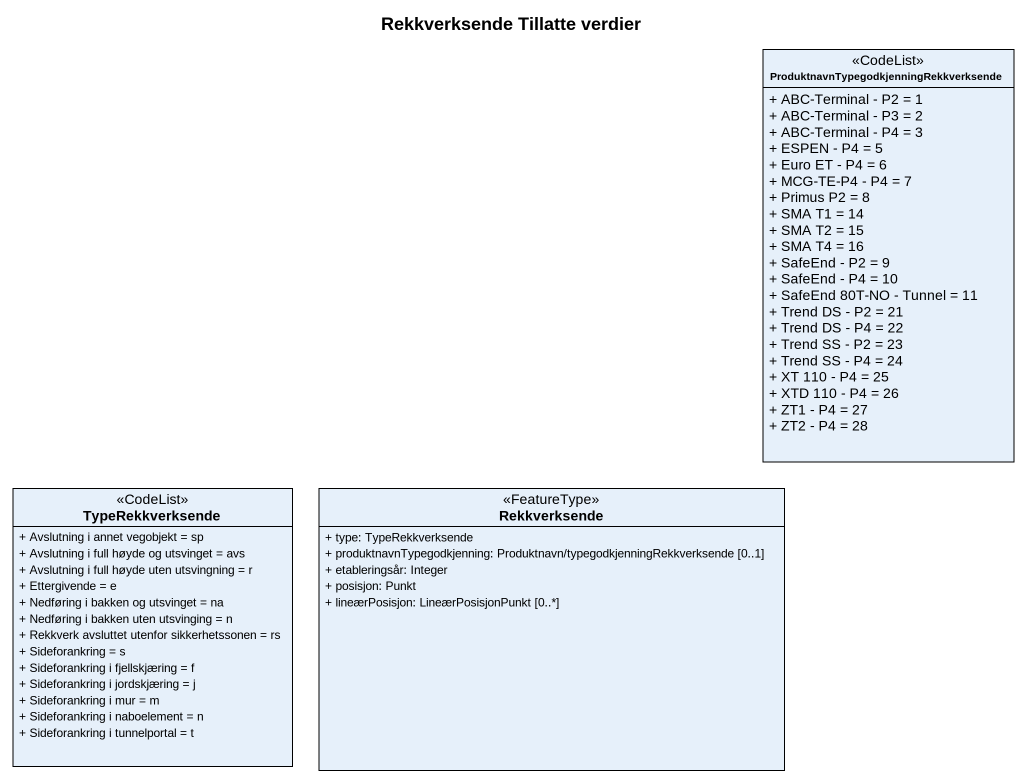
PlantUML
@startuml
title Rekkverksende Tillatte verdier
hide circle
hide empty members
skinparam classAttributeIconSize 0
class "ProduktnavnTypegodkjenningRekkverksende" as ProduktnavnTypegodkjenningRe <<CodeList>> {
  + ABC-Terminal - P2 = 1
  + ABC-Terminal - P3 = 2
  + ABC-Terminal - P4 = 3
  + ESPEN - P4 = 5
  + Euro ET - P4 = 6
  + MCG-TE-P4 - P4 = 7
  + Primus P2 = 8
  + SMA T1 = 14
  + SMA T2 = 15
  + SMA T4 = 16
  + SafeEnd - P2 = 9
  + SafeEnd - P4 = 10
  + SafeEnd 80T-NO - Tunnel = 11
  + Trend DS - P2 = 21
  + Trend DS - P4 = 22
  + Trend SS - P2 = 23
  + Trend SS - P4 = 24
  + XT 110 - P4 = 25
  + XTD 110 - P4 = 26
  + ZT1 - P4 = 27
  + ZT2 - P4 = 28
}
class TypeRekkverksende <<CodeList>> {
  + Avslutning i annet vegobjekt = sp
  + Avslutning i full høyde og utsvinget = avs
  + Avslutning i full høyde uten utsvingning = r
  + Ettergivende = e
  + Nedføring i bakken og utsvinget = na
  + Nedføring i bakken uten utsvinging = n
  + Rekkverk avsluttet utenfor sikkerhetssonen = rs
  + Sideforankring = s
  + Sideforankring i fjellskjæring = f
  + Sideforankring i jordskjæring = j
  + Sideforankring i mur = m
  + Sideforankring i naboelement = n
  + Sideforankring i tunnelportal = t
}
class Rekkverksende <<FeatureType>> {
  + type: TypeRekkverksende
  + produktnavnTypegodkjenning: Produktnavn/typegodkjenningRekkverksende [0..1]
  + etableringsår: Integer
  + posisjon: Punkt
  + lineærPosisjon: LineærPosisjonPunkt [0..*]
}
@enduml
